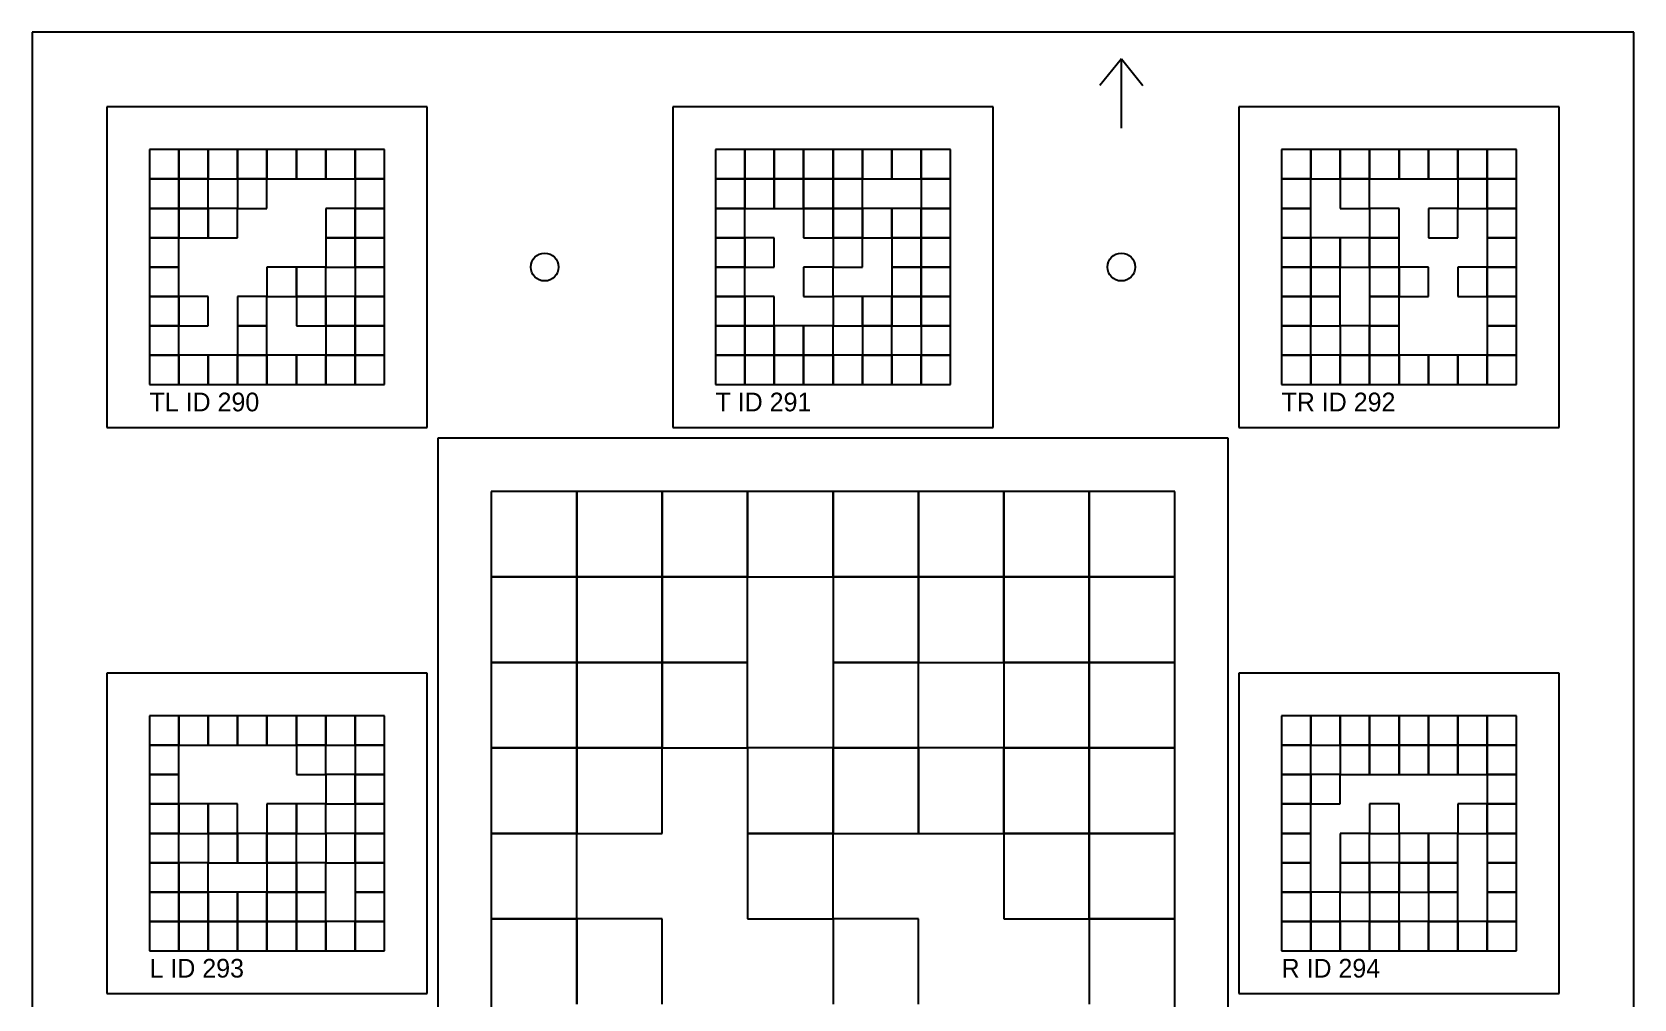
# Model space of a CAD drawing. Extents: x 0 to 1260, y -12 to 1580.
# Drawn here: x 320 to 620, y 1399 to 1580 of the extents above; entities that cross this region are included whole.
import ezdxf

# ---------------------------------------------------------------- set-up
doc = ezdxf.new("R2010")
doc.units = 0
for name, color, linetype in [('BLACK_POCKET', 7, 'CONTINUOUS'), ('CUT', 7, 'CONTINUOUS'), ('LABEL', 3, 'CONTINUOUS'), ('MOUNT_HOLE', 6, 'CONTINUOUS'), ('ORIENTATION', 7, 'CONTINUOUS'), ('QUIET_ZONE', 5, 'CONTINUOUS'), ('TAG_BOUNDARY', 8, 'CONTINUOUS')]:
    doc.layers.add(name, color=color, linetype=linetype)

msp = doc.modelspace()

# ---------------------------------------------------------------- linework, layer by layer
at = {"layer": 'BLACK_POCKET'}
for p, q in [((347.5, 1558), (342, 1558)), ((342, 1558), (342, 1552.5)), ((347.5, 1552.5), (347.5, 1558)), ((353, 1558), (347.5, 1558)), ((347.5, 1558), (347.5, 1552.5)), ((353, 1552.5), (353, 1558)), ((358.5, 1558), (353, 1558)), ((353, 1558), (353, 1552.5)), ((358.5, 1552.5), (358.5, 1558)), ((364, 1558), (358.5, 1558)), ((358.5, 1558), (358.5, 1552.5)), ((364, 1552.5), (364, 1558)), ((369.5, 1558), (364, 1558)), ((364, 1558), (364, 1552.5)), ((369.5, 1552.5), (369.5, 1558)), ((375, 1558), (369.5, 1558)), ((369.5, 1558), (369.5, 1552.5)), ((375, 1552.5), (375, 1558)), ((380.5, 1558), (375, 1558)), ((375, 1558), (375, 1552.5)), ((380.5, 1552.5), (380.5, 1558)), ((386, 1558), (380.5, 1558)), ((380.5, 1558), (380.5, 1552.5)), ((386, 1552.5), (386, 1558)), ((453.5, 1558), (448, 1558)), ((448, 1558), (448, 1552.5)), ((453.5, 1552.5), (453.5, 1558)), ((459, 1558), (453.5, 1558)), ((453.5, 1558), (453.5, 1552.5)), ((459, 1552.5), (459, 1558)), ((464.5, 1558), (459, 1558)), ((459, 1558), (459, 1552.5)), ((464.5, 1552.5), (464.5, 1558)), ((470, 1558), (464.5, 1558)), ((464.5, 1558), (464.5, 1552.5)), ((470, 1552.5), (470, 1558)), ((475.5, 1558), (470, 1558)), ((470, 1558), (470, 1552.5)), ((475.5, 1552.5), (475.5, 1558)), ((481, 1558), (475.5, 1558)), ((475.5, 1558), (475.5, 1552.5)), ((481, 1552.5), (481, 1558)), ((486.5, 1558), (481, 1558)), ((481, 1558), (481, 1552.5)), ((486.5, 1552.5), (486.5, 1558)), ((492, 1558), (486.5, 1558)), ((486.5, 1558), (486.5, 1552.5)), ((492, 1552.5), (492, 1558)), ((559.5, 1558), (554, 1558)), ((554, 1558), (554, 1552.5)), ((559.5, 1552.5), (559.5, 1558)), ((565, 1558), (559.5, 1558)), ((559.5, 1558), (559.5, 1552.5)), ((565, 1552.5), (565, 1558)), ((570.5, 1558), (565, 1558)), ((565, 1558), (565, 1552.5)), ((570.5, 1552.5), (570.5, 1558)), ((576, 1558), (570.5, 1558)), ((570.5, 1558), (570.5, 1552.5)), ((576, 1552.5), (576, 1558)), ((581.5, 1558), (576, 1558)), ((576, 1558), (576, 1552.5)), ((581.5, 1552.5), (581.5, 1558)), ((587, 1558), (581.5, 1558)), ((581.5, 1558), (581.5, 1552.5)), ((587, 1552.5), (587, 1558)), ((592.5, 1558), (587, 1558)), ((587, 1558), (587, 1552.5)), ((592.5, 1552.5), (592.5, 1558)), ((598, 1558), (592.5, 1558)), ((592.5, 1558), (592.5, 1552.5)), ((598, 1552.5), (598, 1558)), ((342, 1552.5), (347.5, 1552.5)), ((347.5, 1552.5), (342, 1552.5)), ((342, 1552.5), (342, 1547)), ((347.5, 1552.5), (353, 1552.5)), ((347.5, 1547), (347.5, 1552.5)), ((353, 1552.5), (347.5, 1552.5)), ((347.5, 1552.5), (347.5, 1547)), ((353, 1552.5), (358.5, 1552.5)), ((353, 1547), (353, 1552.5)), ((358.5, 1552.5), (364, 1552.5)), ((364, 1552.5), (358.5, 1552.5)), ((358.5, 1552.5), (358.5, 1547)), ((364, 1552.5), (369.5, 1552.5)), ((364, 1547), (364, 1552.5)), ((369.5, 1552.5), (375, 1552.5)), ((375, 1552.5), (380.5, 1552.5)), ((380.5, 1552.5), (386, 1552.5)), ((386, 1552.5), (380.5, 1552.5)), ((380.5, 1552.5), (380.5, 1547)), ((386, 1547), (386, 1552.5)), ((448, 1552.5), (453.5, 1552.5)), ((453.5, 1552.5), (448, 1552.5)), ((448, 1552.5), (448, 1547)), ((453.5, 1552.5), (459, 1552.5)), ((453.5, 1547), (453.5, 1552.5)), ((459, 1552.5), (453.5, 1552.5)), ((453.5, 1552.5), (453.5, 1547)), ((459, 1552.5), (464.5, 1552.5)), ((459, 1547), (459, 1552.5)), ((464.5, 1552.5), (459, 1552.5)), ((459, 1552.5), (459, 1547)), ((464.5, 1552.5), (470, 1552.5)), ((464.5, 1547), (464.5, 1552.5)), ((470, 1552.5), (464.5, 1552.5)), ((464.5, 1552.5), (464.5, 1547)), ((470, 1552.5), (475.5, 1552.5)), ((470, 1547), (470, 1552.5)), ((475.5, 1552.5), (470, 1552.5)), ((470, 1552.5), (470, 1547)), ((475.5, 1552.5), (481, 1552.5)), ((475.5, 1547), (475.5, 1552.5)), ((481, 1552.5), (486.5, 1552.5)), ((486.5, 1552.5), (492, 1552.5)), ((492, 1552.5), (486.5, 1552.5)), ((486.5, 1552.5), (486.5, 1547)), ((492, 1547), (492, 1552.5)), ((554, 1552.5), (559.5, 1552.5)), ((559.5, 1552.5), (554, 1552.5)), ((554, 1552.5), (554, 1547)), ((559.5, 1552.5), (565, 1552.5)), ((559.5, 1547), (559.5, 1552.5)), ((565, 1552.5), (570.5, 1552.5)), ((570.5, 1552.5), (565, 1552.5)), ((565, 1552.5), (565, 1547)), ((570.5, 1552.5), (576, 1552.5)), ((570.5, 1547), (570.5, 1552.5)), ((576, 1552.5), (581.5, 1552.5)), ((581.5, 1552.5), (587, 1552.5)), ((587, 1552.5), (592.5, 1552.5)), ((592.5, 1552.5), (587, 1552.5)), ((587, 1552.5), (587, 1547)), ((592.5, 1552.5), (598, 1552.5)), ((592.5, 1547), (592.5, 1552.5)), ((598, 1552.5), (592.5, 1552.5)), ((592.5, 1552.5), (592.5, 1547)), ((598, 1547), (598, 1552.5)), ((342, 1547), (347.5, 1547)), ((347.5, 1547), (342, 1547)), ((342, 1547), (342, 1541.5)), ((347.5, 1547), (353, 1547)), ((347.5, 1541.5), (347.5, 1547)), ((353, 1547), (347.5, 1547)), ((347.5, 1547), (347.5, 1541.5)), ((353, 1541.5), (353, 1547)), ((358.5, 1547), (353, 1547)), ((353, 1547), (353, 1541.5)), ((358.5, 1547), (364, 1547)), ((358.5, 1541.5), (358.5, 1547)), ((380.5, 1547), (375, 1547)), ((375, 1547), (375, 1541.5)), ((380.5, 1547), (386, 1547)), ((380.5, 1541.5), (380.5, 1547)), ((386, 1547), (380.5, 1547)), ((380.5, 1547), (380.5, 1541.5)), ((386, 1541.5), (386, 1547)), ((448, 1547), (453.5, 1547)), ((453.5, 1547), (448, 1547)), ((448, 1547), (448, 1541.5)), ((453.5, 1547), (459, 1547)), ((453.5, 1541.5), (453.5, 1547)), ((459, 1547), (464.5, 1547)), ((464.5, 1547), (470, 1547)), ((470, 1547), (464.5, 1547)), ((464.5, 1547), (464.5, 1541.5)), ((470, 1547), (475.5, 1547)), ((470, 1541.5), (470, 1547)), ((475.5, 1547), (470, 1547)), ((470, 1547), (470, 1541.5)), ((475.5, 1541.5), (475.5, 1547)), ((481, 1547), (475.5, 1547)), ((475.5, 1547), (475.5, 1541.5)), ((481, 1541.5), (481, 1547)), ((486.5, 1547), (481, 1547)), ((481, 1547), (481, 1541.5)), ((486.5, 1547), (492, 1547)), ((486.5, 1541.5), (486.5, 1547)), ((492, 1547), (486.5, 1547)), ((486.5, 1547), (486.5, 1541.5)), ((492, 1541.5), (492, 1547)), ((554, 1547), (559.5, 1547)), ((559.5, 1547), (554, 1547)), ((554, 1547), (554, 1541.5)), ((559.5, 1541.5), (559.5, 1547)), ((565, 1547), (570.5, 1547)), ((576, 1547), (570.5, 1547)), ((570.5, 1547), (570.5, 1541.5)), ((576, 1541.5), (576, 1547)), ((587, 1547), (581.5, 1547)), ((581.5, 1547), (581.5, 1541.5)), ((587, 1547), (592.5, 1547)), ((587, 1541.5), (587, 1547)), ((592.5, 1547), (598, 1547)), ((598, 1547), (592.5, 1547)), ((592.5, 1547), (592.5, 1541.5)), ((598, 1541.5), (598, 1547)), ((342, 1541.5), (347.5, 1541.5)), ((347.5, 1541.5), (342, 1541.5)), ((342, 1541.5), (342, 1536)), ((347.5, 1541.5), (353, 1541.5)), ((347.5, 1536), (347.5, 1541.5)), ((353, 1541.5), (358.5, 1541.5)), ((375, 1541.5), (380.5, 1541.5)), ((380.5, 1541.5), (375, 1541.5)), ((375, 1541.5), (375, 1536)), ((380.5, 1541.5), (386, 1541.5)), ((380.5, 1536), (380.5, 1541.5)), ((386, 1541.5), (380.5, 1541.5)), ((380.5, 1541.5), (380.5, 1536)), ((386, 1536), (386, 1541.5)), ((448, 1541.5), (453.5, 1541.5)), ((453.5, 1541.5), (448, 1541.5)), ((448, 1541.5), (448, 1536)), ((453.5, 1536), (453.5, 1541.5)), ((459, 1541.5), (453.5, 1541.5)), ((453.5, 1541.5), (453.5, 1536)), ((459, 1536), (459, 1541.5)), ((464.5, 1541.5), (470, 1541.5)), ((470, 1541.5), (475.5, 1541.5)), ((475.5, 1541.5), (470, 1541.5)), ((470, 1541.5), (470, 1536)), ((475.5, 1541.5), (481, 1541.5)), ((475.5, 1536), (475.5, 1541.5)), ((481, 1541.5), (486.5, 1541.5)), ((486.5, 1541.5), (481, 1541.5)), ((481, 1541.5), (481, 1536)), ((486.5, 1541.5), (492, 1541.5)), ((486.5, 1536), (486.5, 1541.5)), ((492, 1541.5), (486.5, 1541.5)), ((486.5, 1541.5), (486.5, 1536)), ((492, 1536), (492, 1541.5)), ((554, 1541.5), (559.5, 1541.5)), ((559.5, 1541.5), (554, 1541.5)), ((554, 1541.5), (554, 1536)), ((559.5, 1536), (559.5, 1541.5)), ((565, 1541.5), (559.5, 1541.5)), ((559.5, 1541.5), (559.5, 1536)), ((565, 1536), (565, 1541.5)), ((570.5, 1541.5), (565, 1541.5)), ((565, 1541.5), (565, 1536)), ((570.5, 1541.5), (576, 1541.5)), ((570.5, 1536), (570.5, 1541.5)), ((576, 1541.5), (570.5, 1541.5)), ((570.5, 1541.5), (570.5, 1536)), ((576, 1536), (576, 1541.5)), ((581.5, 1541.5), (587, 1541.5)), ((592.5, 1541.5), (598, 1541.5)), ((598, 1541.5), (592.5, 1541.5)), ((592.5, 1541.5), (592.5, 1536)), ((598, 1536), (598, 1541.5)), ((342, 1536), (347.5, 1536)), ((347.5, 1536), (342, 1536)), ((342, 1536), (342, 1530.5)), ((347.5, 1530.5), (347.5, 1536)), ((369.5, 1536), (364, 1536)), ((364, 1536), (364, 1530.5)), ((369.5, 1530.5), (369.5, 1536)), ((375, 1536), (369.5, 1536)), ((369.5, 1536), (369.5, 1530.5)), ((375, 1536), (380.5, 1536)), ((375, 1530.5), (375, 1536)), ((380.5, 1536), (386, 1536)), ((386, 1536), (380.5, 1536)), ((380.5, 1536), (380.5, 1530.5)), ((386, 1530.5), (386, 1536)), ((448, 1536), (453.5, 1536)), ((453.5, 1536), (448, 1536)), ((448, 1536), (448, 1530.5)), ((453.5, 1536), (459, 1536)), ((453.5, 1530.5), (453.5, 1536)), ((470, 1536), (464.5, 1536)), ((464.5, 1536), (464.5, 1530.5)), ((470, 1536), (475.5, 1536)), ((470, 1530.5), (470, 1536)), ((481, 1536), (486.5, 1536)), ((486.5, 1536), (481, 1536)), ((481, 1536), (481, 1530.5)), ((486.5, 1536), (492, 1536)), ((486.5, 1530.5), (486.5, 1536)), ((492, 1536), (486.5, 1536)), ((486.5, 1536), (486.5, 1530.5)), ((492, 1530.5), (492, 1536)), ((554, 1536), (559.5, 1536)), ((559.5, 1536), (554, 1536)), ((554, 1536), (554, 1530.5)), ((559.5, 1536), (565, 1536)), ((559.5, 1530.5), (559.5, 1536)), ((565, 1536), (559.5, 1536)), ((559.5, 1536), (559.5, 1530.5)), ((565, 1536), (570.5, 1536)), ((565, 1530.5), (565, 1536)), ((570.5, 1536), (576, 1536)), ((576, 1536), (570.5, 1536)), ((570.5, 1536), (570.5, 1530.5)), ((576, 1530.5), (576, 1536)), ((581.5, 1536), (576, 1536)), ((576, 1536), (576, 1530.5)), ((581.5, 1530.5), (581.5, 1536)), ((592.5, 1536), (587, 1536)), ((587, 1536), (587, 1530.5)), ((592.5, 1536), (598, 1536)), ((592.5, 1530.5), (592.5, 1536)), ((598, 1536), (592.5, 1536)), ((592.5, 1536), (592.5, 1530.5)), ((598, 1530.5), (598, 1536)), ((342, 1530.5), (347.5, 1530.5)), ((347.5, 1530.5), (342, 1530.5)), ((342, 1530.5), (342, 1525)), ((347.5, 1525), (347.5, 1530.5)), ((353, 1530.5), (347.5, 1530.5)), ((347.5, 1530.5), (347.5, 1525)), ((353, 1525), (353, 1530.5)), ((364, 1530.5), (358.5, 1530.5)), ((358.5, 1530.5), (358.5, 1525)), ((364, 1530.5), (369.5, 1530.5)), ((364, 1525), (364, 1530.5)), ((369.5, 1530.5), (375, 1530.5)), ((375, 1530.5), (369.5, 1530.5)), ((369.5, 1530.5), (369.5, 1525)), ((375, 1525), (375, 1530.5)), ((380.5, 1530.5), (375, 1530.5)), ((375, 1530.5), (375, 1525)), ((380.5, 1530.5), (386, 1530.5)), ((380.5, 1525), (380.5, 1530.5)), ((386, 1530.5), (380.5, 1530.5)), ((380.5, 1530.5), (380.5, 1525)), ((386, 1525), (386, 1530.5)), ((448, 1530.5), (453.5, 1530.5)), ((453.5, 1530.5), (448, 1530.5)), ((448, 1530.5), (448, 1525)), ((453.5, 1525), (453.5, 1530.5)), ((459, 1530.5), (453.5, 1530.5)), ((453.5, 1530.5), (453.5, 1525)), ((459, 1525), (459, 1530.5)), ((464.5, 1530.5), (470, 1530.5)), ((475.5, 1530.5), (470, 1530.5)), ((470, 1530.5), (470, 1525)), ((475.5, 1525), (475.5, 1530.5)), ((481, 1530.5), (475.5, 1530.5)), ((475.5, 1530.5), (475.5, 1525)), ((481, 1530.5), (486.5, 1530.5)), ((481, 1525), (481, 1530.5)), ((486.5, 1530.5), (481, 1530.5)), ((481, 1530.5), (481, 1525)), ((486.5, 1530.5), (492, 1530.5)), ((486.5, 1525), (486.5, 1530.5)), ((492, 1530.5), (486.5, 1530.5)), ((486.5, 1530.5), (486.5, 1525)), ((492, 1525), (492, 1530.5)), ((554, 1530.5), (559.5, 1530.5)), ((559.5, 1530.5), (554, 1530.5)), ((554, 1530.5), (554, 1525)), ((559.5, 1530.5), (565, 1530.5)), ((559.5, 1525), (559.5, 1530.5)), ((565, 1530.5), (559.5, 1530.5)), ((559.5, 1530.5), (559.5, 1525)), ((565, 1525), (565, 1530.5)), ((570.5, 1530.5), (576, 1530.5)), ((576, 1530.5), (570.5, 1530.5)), ((570.5, 1530.5), (570.5, 1525)), ((576, 1530.5), (581.5, 1530.5)), ((576, 1525), (576, 1530.5)), ((587, 1530.5), (592.5, 1530.5)), ((592.5, 1530.5), (598, 1530.5)), ((598, 1530.5), (592.5, 1530.5)), ((592.5, 1530.5), (592.5, 1525)), ((598, 1525), (598, 1530.5)), ((342, 1525), (347.5, 1525)), ((347.5, 1525), (342, 1525)), ((342, 1525), (342, 1519.5)), ((347.5, 1525), (353, 1525)), ((347.5, 1519.5), (347.5, 1525)), ((358.5, 1525), (364, 1525)), ((364, 1525), (358.5, 1525)), ((358.5, 1525), (358.5, 1519.5)), ((364, 1519.5), (364, 1525)), ((369.5, 1525), (375, 1525)), ((375, 1525), (380.5, 1525)), ((380.5, 1525), (375, 1525)), ((375, 1525), (375, 1519.5)), ((380.5, 1525), (386, 1525)), ((380.5, 1519.5), (380.5, 1525)), ((386, 1525), (380.5, 1525)), ((380.5, 1525), (380.5, 1519.5)), ((386, 1519.5), (386, 1525)), ((448, 1525), (453.5, 1525)), ((453.5, 1525), (448, 1525)), ((448, 1525), (448, 1519.5)), ((453.5, 1525), (459, 1525)), ((453.5, 1519.5), (453.5, 1525)), ((459, 1525), (453.5, 1525)), ((453.5, 1525), (453.5, 1519.5)), ((459, 1519.5), (459, 1525)), ((464.5, 1525), (459, 1525)), ((459, 1525), (459, 1519.5)), ((464.5, 1519.5), (464.5, 1525)), ((470, 1525), (464.5, 1525)), ((464.5, 1525), (464.5, 1519.5)), ((470, 1525), (475.5, 1525)), ((470, 1519.5), (470, 1525)), ((475.5, 1525), (481, 1525)), ((481, 1525), (475.5, 1525)), ((475.5, 1525), (475.5, 1519.5)), ((481, 1525), (486.5, 1525)), ((481, 1519.5), (481, 1525)), ((486.5, 1525), (492, 1525)), ((492, 1525), (486.5, 1525)), ((486.5, 1525), (486.5, 1519.5)), ((492, 1519.5), (492, 1525)), ((554, 1525), (559.5, 1525)), ((559.5, 1525), (554, 1525)), ((554, 1525), (554, 1519.5)), ((559.5, 1525), (565, 1525)), ((559.5, 1519.5), (559.5, 1525)), ((570.5, 1525), (565, 1525)), ((565, 1525), (565, 1519.5)), ((570.5, 1525), (576, 1525)), ((570.5, 1519.5), (570.5, 1525)), ((576, 1525), (570.5, 1525)), ((570.5, 1525), (570.5, 1519.5)), ((576, 1519.5), (576, 1525)), ((592.5, 1525), (598, 1525)), ((598, 1525), (592.5, 1525)), ((592.5, 1525), (592.5, 1519.5)), ((598, 1519.5), (598, 1525)), ((342, 1519.5), (347.5, 1519.5)), ((347.5, 1519.5), (342, 1519.5)), ((342, 1519.5), (342, 1514)), ((347.5, 1514), (347.5, 1519.5)), ((353, 1519.5), (347.5, 1519.5)), ((347.5, 1519.5), (347.5, 1514)), ((353, 1514), (353, 1519.5)), ((358.5, 1519.5), (353, 1519.5)), ((353, 1519.5), (353, 1514)), ((358.5, 1519.5), (364, 1519.5)), ((358.5, 1514), (358.5, 1519.5)), ((364, 1519.5), (358.5, 1519.5)), ((358.5, 1519.5), (358.5, 1514)), ((364, 1514), (364, 1519.5)), ((369.5, 1519.5), (364, 1519.5)), ((364, 1519.5), (364, 1514)), ((369.5, 1514), (369.5, 1519.5)), ((375, 1519.5), (369.5, 1519.5)), ((369.5, 1519.5), (369.5, 1514)), ((375, 1519.5), (380.5, 1519.5)), ((375, 1514), (375, 1519.5)), ((380.5, 1519.5), (375, 1519.5)), ((375, 1519.5), (375, 1514)), ((380.5, 1519.5), (386, 1519.5)), ((380.5, 1514), (380.5, 1519.5)), ((386, 1519.5), (380.5, 1519.5)), ((380.5, 1519.5), (380.5, 1514)), ((386, 1514), (386, 1519.5)), ((448, 1519.5), (453.5, 1519.5)), ((453.5, 1519.5), (448, 1519.5)), ((448, 1519.5), (448, 1514)), ((453.5, 1519.5), (459, 1519.5)), ((453.5, 1514), (453.5, 1519.5)), ((459, 1519.5), (453.5, 1519.5)), ((453.5, 1519.5), (453.5, 1514)), ((459, 1519.5), (464.5, 1519.5)), ((459, 1514), (459, 1519.5)), ((464.5, 1519.5), (459, 1519.5)), ((459, 1519.5), (459, 1514)), ((464.5, 1519.5), (470, 1519.5)), ((464.5, 1514), (464.5, 1519.5)), ((470, 1519.5), (464.5, 1519.5)), ((464.5, 1519.5), (464.5, 1514)), ((470, 1514), (470, 1519.5)), ((475.5, 1519.5), (470, 1519.5)), ((470, 1519.5), (470, 1514)), ((475.5, 1519.5), (481, 1519.5)), ((475.5, 1514), (475.5, 1519.5)), ((481, 1519.5), (475.5, 1519.5)), ((475.5, 1519.5), (475.5, 1514)), ((481, 1514), (481, 1519.5)), ((486.5, 1519.5), (481, 1519.5)), ((481, 1519.5), (481, 1514)), ((486.5, 1519.5), (492, 1519.5)), ((486.5, 1514), (486.5, 1519.5)), ((492, 1519.5), (486.5, 1519.5)), ((486.5, 1519.5), (486.5, 1514)), ((492, 1514), (492, 1519.5)), ((554, 1519.5), (559.5, 1519.5)), ((559.5, 1519.5), (554, 1519.5)), ((554, 1519.5), (554, 1514)), ((559.5, 1514), (559.5, 1519.5)), ((565, 1519.5), (559.5, 1519.5)), ((559.5, 1519.5), (559.5, 1514)), ((565, 1519.5), (570.5, 1519.5)), ((565, 1514), (565, 1519.5)), ((570.5, 1519.5), (565, 1519.5)), ((565, 1519.5), (565, 1514)), ((570.5, 1519.5), (576, 1519.5)), ((570.5, 1514), (570.5, 1519.5)), ((576, 1519.5), (570.5, 1519.5)), ((570.5, 1519.5), (570.5, 1514)), ((576, 1514), (576, 1519.5)), ((581.5, 1519.5), (576, 1519.5)), ((576, 1519.5), (576, 1514)), ((581.5, 1514), (581.5, 1519.5)), ((587, 1519.5), (581.5, 1519.5)), ((581.5, 1519.5), (581.5, 1514)), ((587, 1514), (587, 1519.5)), ((592.5, 1519.5), (587, 1519.5)), ((587, 1519.5), (587, 1514)), ((592.5, 1519.5), (598, 1519.5)), ((592.5, 1514), (592.5, 1519.5)), ((598, 1519.5), (592.5, 1519.5)), ((592.5, 1519.5), (592.5, 1514)), ((598, 1514), (598, 1519.5)), ((342, 1514), (347.5, 1514)), ((347.5, 1514), (353, 1514)), ((353, 1514), (358.5, 1514)), ((358.5, 1514), (364, 1514)), ((364, 1514), (369.5, 1514)), ((369.5, 1514), (375, 1514)), ((375, 1514), (380.5, 1514)), ((380.5, 1514), (386, 1514)), ((448, 1514), (453.5, 1514)), ((453.5, 1514), (459, 1514)), ((459, 1514), (464.5, 1514)), ((464.5, 1514), (470, 1514)), ((470, 1514), (475.5, 1514)), ((475.5, 1514), (481, 1514)), ((481, 1514), (486.5, 1514)), ((486.5, 1514), (492, 1514)), ((554, 1514), (559.5, 1514)), ((559.5, 1514), (565, 1514)), ((565, 1514), (570.5, 1514)), ((570.5, 1514), (576, 1514)), ((576, 1514), (581.5, 1514)), ((581.5, 1514), (587, 1514)), ((587, 1514), (592.5, 1514)), ((592.5, 1514), (598, 1514)), ((422, 1494), (406, 1494)), ((406, 1494), (406, 1478)), ((422, 1478), (422, 1494)), ((438, 1494), (422, 1494)), ((422, 1494), (422, 1478)), ((438, 1478), (438, 1494)), ((454, 1494), (438, 1494)), ((438, 1494), (438, 1478)), ((454, 1478), (454, 1494)), ((470, 1494), (454, 1494)), ((454, 1494), (454, 1478)), ((470, 1478), (470, 1494)), ((486, 1494), (470, 1494)), ((470, 1494), (470, 1478)), ((486, 1478), (486, 1494)), ((502, 1494), (486, 1494)), ((486, 1494), (486, 1478)), ((502, 1478), (502, 1494)), ((518, 1494), (502, 1494)), ((502, 1494), (502, 1478)), ((518, 1478), (518, 1494)), ((534, 1494), (518, 1494)), ((518, 1494), (518, 1478)), ((534, 1478), (534, 1494)), ((406, 1478), (422, 1478)), ((422, 1478), (406, 1478)), ((406, 1478), (406, 1462)), ((422, 1478), (438, 1478)), ((422, 1462), (422, 1478)), ((438, 1478), (422, 1478)), ((422, 1478), (422, 1462)), ((438, 1478), (454, 1478)), ((438, 1462), (438, 1478)), ((454, 1478), (438, 1478)), ((438, 1478), (438, 1462)), ((454, 1478), (470, 1478)), ((454, 1462), (454, 1478)), ((470, 1478), (486, 1478)), ((486, 1478), (470, 1478)), ((470, 1478), (470, 1462)), ((486, 1478), (502, 1478)), ((486, 1462), (486, 1478)), ((502, 1478), (486, 1478)), ((486, 1478), (486, 1462)), ((502, 1478), (518, 1478)), ((502, 1462), (502, 1478)), ((518, 1478), (502, 1478)), ((502, 1478), (502, 1462)), ((518, 1478), (534, 1478)), ((518, 1462), (518, 1478)), ((534, 1478), (518, 1478)), ((518, 1478), (518, 1462)), ((534, 1462), (534, 1478)), ((406, 1462), (422, 1462)), ((422, 1462), (406, 1462)), ((406, 1462), (406, 1446)), ((422, 1462), (438, 1462)), ((422, 1446), (422, 1462)), ((438, 1462), (422, 1462)), ((422, 1462), (422, 1446)), ((438, 1462), (454, 1462)), ((438, 1446), (438, 1462)), ((454, 1462), (438, 1462)), ((438, 1462), (438, 1446)), ((454, 1446), (454, 1462)), ((470, 1462), (486, 1462)), ((486, 1462), (470, 1462)), ((470, 1462), (470, 1446)), ((486, 1462), (502, 1462)), ((486, 1446), (486, 1462)), ((502, 1462), (518, 1462)), ((518, 1462), (502, 1462)), ((502, 1462), (502, 1446)), ((518, 1462), (534, 1462)), ((518, 1446), (518, 1462)), ((534, 1462), (518, 1462)), ((518, 1462), (518, 1446)), ((534, 1446), (534, 1462)), ((347.5, 1452), (342, 1452)), ((342, 1452), (342, 1446.5)), ((347.5, 1446.5), (347.5, 1452)), ((353, 1452), (347.5, 1452)), ((347.5, 1452), (347.5, 1446.5)), ((353, 1446.5), (353, 1452)), ((358.5, 1452), (353, 1452)), ((353, 1452), (353, 1446.5)), ((358.5, 1446.5), (358.5, 1452)), ((364, 1452), (358.5, 1452)), ((358.5, 1452), (358.5, 1446.5)), ((364, 1446.5), (364, 1452)), ((369.5, 1452), (364, 1452)), ((364, 1452), (364, 1446.5)), ((369.5, 1446.5), (369.5, 1452)), ((375, 1452), (369.5, 1452)), ((369.5, 1452), (369.5, 1446.5)), ((375, 1446.5), (375, 1452)), ((380.5, 1452), (375, 1452)), ((375, 1452), (375, 1446.5)), ((380.5, 1446.5), (380.5, 1452)), ((386, 1452), (380.5, 1452)), ((380.5, 1452), (380.5, 1446.5)), ((386, 1446.5), (386, 1452)), ((559.5, 1452), (554, 1452)), ((554, 1452), (554, 1446.5)), ((559.5, 1446.5), (559.5, 1452)), ((565, 1452), (559.5, 1452)), ((559.5, 1452), (559.5, 1446.5)), ((565, 1446.5), (565, 1452)), ((570.5, 1452), (565, 1452)), ((565, 1452), (565, 1446.5)), ((570.5, 1446.5), (570.5, 1452)), ((576, 1452), (570.5, 1452)), ((570.5, 1452), (570.5, 1446.5)), ((576, 1446.5), (576, 1452)), ((581.5, 1452), (576, 1452)), ((576, 1452), (576, 1446.5)), ((581.5, 1446.5), (581.5, 1452)), ((587, 1452), (581.5, 1452)), ((581.5, 1452), (581.5, 1446.5)), ((587, 1446.5), (587, 1452)), ((592.5, 1452), (587, 1452)), ((587, 1452), (587, 1446.5)), ((592.5, 1446.5), (592.5, 1452)), ((598, 1452), (592.5, 1452)), ((592.5, 1452), (592.5, 1446.5)), ((598, 1446.5), (598, 1452)), ((342, 1446.5), (347.5, 1446.5)), ((347.5, 1446.5), (342, 1446.5)), ((342, 1446.5), (342, 1441)), ((347.5, 1446.5), (353, 1446.5)), ((347.5, 1441), (347.5, 1446.5)), ((353, 1446.5), (358.5, 1446.5)), ((358.5, 1446.5), (364, 1446.5)), ((364, 1446.5), (369.5, 1446.5)), ((369.5, 1446.5), (375, 1446.5)), ((375, 1446.5), (369.5, 1446.5)), ((369.5, 1446.5), (369.5, 1441)), ((375, 1446.5), (380.5, 1446.5)), ((375, 1441), (375, 1446.5)), ((380.5, 1446.5), (386, 1446.5)), ((386, 1446.5), (380.5, 1446.5)), ((380.5, 1446.5), (380.5, 1441)), ((386, 1441), (386, 1446.5)), ((406, 1446), (422, 1446)), ((422, 1446), (406, 1446)), ((406, 1446), (406, 1430)), ((422, 1446), (438, 1446)), ((422, 1430), (422, 1446)), ((438, 1446), (422, 1446)), ((422, 1446), (422, 1430)), ((438, 1446), (454, 1446)), ((438, 1430), (438, 1446)), ((470, 1446), (454, 1446)), ((454, 1446), (454, 1430)), ((470, 1446), (486, 1446)), ((470, 1430), (470, 1446)), ((486, 1446), (470, 1446)), ((470, 1446), (470, 1430)), ((486, 1430), (486, 1446)), ((502, 1446), (486, 1446)), ((486, 1446), (486, 1430)), ((502, 1446), (518, 1446)), ((502, 1430), (502, 1446)), ((518, 1446), (502, 1446)), ((502, 1446), (502, 1430)), ((518, 1446), (534, 1446)), ((518, 1430), (518, 1446)), ((534, 1446), (518, 1446)), ((518, 1446), (518, 1430)), ((534, 1430), (534, 1446)), ((554, 1446.5), (559.5, 1446.5)), ((559.5, 1446.5), (554, 1446.5)), ((554, 1446.5), (554, 1441)), ((559.5, 1446.5), (565, 1446.5)), ((559.5, 1441), (559.5, 1446.5)), ((565, 1446.5), (570.5, 1446.5)), ((570.5, 1446.5), (565, 1446.5)), ((565, 1446.5), (565, 1441)), ((570.5, 1446.5), (576, 1446.5)), ((570.5, 1441), (570.5, 1446.5)), ((576, 1446.5), (570.5, 1446.5)), ((570.5, 1446.5), (570.5, 1441)), ((576, 1446.5), (581.5, 1446.5)), ((576, 1441), (576, 1446.5)), ((581.5, 1446.5), (576, 1446.5)), ((576, 1446.5), (576, 1441)), ((581.5, 1446.5), (587, 1446.5)), ((581.5, 1441), (581.5, 1446.5)), ((587, 1446.5), (581.5, 1446.5)), ((581.5, 1446.5), (581.5, 1441)), ((587, 1446.5), (592.5, 1446.5)), ((587, 1441), (587, 1446.5)), ((592.5, 1446.5), (587, 1446.5)), ((587, 1446.5), (587, 1441)), ((592.5, 1446.5), (598, 1446.5)), ((592.5, 1441), (592.5, 1446.5)), ((598, 1446.5), (592.5, 1446.5)), ((592.5, 1446.5), (592.5, 1441)), ((598, 1441), (598, 1446.5)), ((342, 1441), (347.5, 1441)), ((347.5, 1441), (342, 1441)), ((342, 1441), (342, 1435.5)), ((347.5, 1435.5), (347.5, 1441)), ((369.5, 1441), (375, 1441)), ((380.5, 1441), (375, 1441)), ((375, 1441), (375, 1435.5)), ((380.5, 1441), (386, 1441)), ((380.5, 1435.5), (380.5, 1441)), ((386, 1441), (380.5, 1441)), ((380.5, 1441), (380.5, 1435.5)), ((386, 1435.5), (386, 1441)), ((554, 1441), (559.5, 1441)), ((559.5, 1441), (554, 1441)), ((554, 1441), (554, 1435.5)), ((559.5, 1435.5), (559.5, 1441)), ((565, 1441), (559.5, 1441)), ((559.5, 1441), (559.5, 1435.5)), ((565, 1441), (570.5, 1441)), ((565, 1435.5), (565, 1441)), ((570.5, 1441), (576, 1441)), ((576, 1441), (581.5, 1441)), ((581.5, 1441), (587, 1441)), ((587, 1441), (592.5, 1441)), ((592.5, 1441), (598, 1441)), ((598, 1441), (592.5, 1441)), ((592.5, 1441), (592.5, 1435.5)), ((598, 1435.5), (598, 1441)), ((342, 1435.5), (347.5, 1435.5)), ((347.5, 1435.5), (342, 1435.5)), ((342, 1435.5), (342, 1430)), ((347.5, 1430), (347.5, 1435.5)), ((353, 1435.5), (347.5, 1435.5)), ((347.5, 1435.5), (347.5, 1430)), ((353, 1430), (353, 1435.5)), ((358.5, 1435.5), (353, 1435.5)), ((353, 1435.5), (353, 1430)), ((358.5, 1430), (358.5, 1435.5)), ((369.5, 1435.5), (364, 1435.5)), ((364, 1435.5), (364, 1430)), ((369.5, 1430), (369.5, 1435.5)), ((375, 1435.5), (369.5, 1435.5)), ((369.5, 1435.5), (369.5, 1430)), ((375, 1435.5), (380.5, 1435.5)), ((375, 1430), (375, 1435.5)), ((380.5, 1435.5), (386, 1435.5)), ((386, 1435.5), (380.5, 1435.5)), ((380.5, 1435.5), (380.5, 1430)), ((386, 1430), (386, 1435.5)), ((554, 1435.5), (559.5, 1435.5)), ((559.5, 1435.5), (554, 1435.5)), ((554, 1435.5), (554, 1430)), ((559.5, 1435.5), (565, 1435.5)), ((559.5, 1430), (559.5, 1435.5)), ((576, 1435.5), (570.5, 1435.5)), ((570.5, 1435.5), (570.5, 1430)), ((576, 1430), (576, 1435.5)), ((592.5, 1435.5), (587, 1435.5)), ((587, 1435.5), (587, 1430)), ((592.5, 1435.5), (598, 1435.5)), ((592.5, 1430), (592.5, 1435.5)), ((598, 1435.5), (592.5, 1435.5)), ((592.5, 1435.5), (592.5, 1430)), ((598, 1430), (598, 1435.5)), ((342, 1430), (347.5, 1430)), ((347.5, 1430), (342, 1430)), ((342, 1430), (342, 1424.5)), ((347.5, 1430), (353, 1430)), ((347.5, 1424.5), (347.5, 1430)), ((353, 1430), (358.5, 1430)), ((358.5, 1430), (353, 1430)), ((353, 1430), (353, 1424.5)), ((358.5, 1424.5), (358.5, 1430)), ((364, 1430), (358.5, 1430)), ((358.5, 1430), (358.5, 1424.5)), ((364, 1430), (369.5, 1430)), ((364, 1424.5), (364, 1430)), ((369.5, 1430), (364, 1430)), ((364, 1430), (364, 1424.5)), ((369.5, 1430), (375, 1430)), ((369.5, 1424.5), (369.5, 1430)), ((380.5, 1430), (375, 1430)), ((375, 1430), (375, 1424.5)), ((380.5, 1430), (386, 1430)), ((380.5, 1424.5), (380.5, 1430)), ((386, 1430), (380.5, 1430)), ((380.5, 1430), (380.5, 1424.5)), ((386, 1424.5), (386, 1430)), ((406, 1430), (422, 1430)), ((422, 1430), (406, 1430)), ((406, 1430), (406, 1414)), ((422, 1430), (438, 1430)), ((422, 1414), (422, 1430)), ((454, 1430), (470, 1430)), ((470, 1430), (454, 1430)), ((454, 1430), (454, 1414)), ((470, 1430), (486, 1430)), ((470, 1414), (470, 1430)), ((486, 1430), (502, 1430)), ((502, 1430), (518, 1430)), ((518, 1430), (502, 1430)), ((502, 1430), (502, 1414)), ((518, 1430), (534, 1430)), ((518, 1414), (518, 1430)), ((534, 1430), (518, 1430)), ((518, 1430), (518, 1414)), ((534, 1414), (534, 1430)), ((554, 1430), (559.5, 1430)), ((559.5, 1430), (554, 1430)), ((554, 1430), (554, 1424.5)), ((559.5, 1424.5), (559.5, 1430)), ((570.5, 1430), (565, 1430)), ((565, 1430), (565, 1424.5)), ((570.5, 1430), (576, 1430)), ((570.5, 1424.5), (570.5, 1430)), ((581.5, 1430), (576, 1430)), ((576, 1430), (576, 1424.5)), ((581.5, 1424.5), (581.5, 1430)), ((587, 1430), (581.5, 1430)), ((581.5, 1430), (581.5, 1424.5)), ((587, 1430), (592.5, 1430)), ((587, 1424.5), (587, 1430)), ((592.5, 1430), (598, 1430)), ((598, 1430), (592.5, 1430)), ((592.5, 1430), (592.5, 1424.5)), ((598, 1424.5), (598, 1430)), ((342, 1424.5), (347.5, 1424.5)), ((347.5, 1424.5), (342, 1424.5)), ((342, 1424.5), (342, 1419)), ((347.5, 1419), (347.5, 1424.5)), ((353, 1424.5), (347.5, 1424.5)), ((347.5, 1424.5), (347.5, 1419)), ((353, 1424.5), (358.5, 1424.5)), ((353, 1419), (353, 1424.5)), ((358.5, 1424.5), (364, 1424.5)), ((364, 1424.5), (369.5, 1424.5)), ((369.5, 1424.5), (364, 1424.5)), ((364, 1424.5), (364, 1419)), ((369.5, 1419), (369.5, 1424.5)), ((375, 1424.5), (369.5, 1424.5)), ((369.5, 1424.5), (369.5, 1419)), ((375, 1424.5), (380.5, 1424.5)), ((375, 1419), (375, 1424.5)), ((380.5, 1424.5), (386, 1424.5)), ((386, 1424.5), (380.5, 1424.5)), ((380.5, 1424.5), (380.5, 1419)), ((386, 1419), (386, 1424.5)), ((554, 1424.5), (559.5, 1424.5)), ((559.5, 1424.5), (554, 1424.5)), ((554, 1424.5), (554, 1419)), ((559.5, 1419), (559.5, 1424.5)), ((565, 1424.5), (570.5, 1424.5)), ((570.5, 1424.5), (565, 1424.5)), ((565, 1424.5), (565, 1419)), ((570.5, 1419), (570.5, 1424.5)), ((576, 1424.5), (570.5, 1424.5)), ((570.5, 1424.5), (570.5, 1419)), ((576, 1424.5), (581.5, 1424.5)), ((576, 1419), (576, 1424.5)), ((581.5, 1424.5), (576, 1424.5)), ((576, 1424.5), (576, 1419)), ((581.5, 1424.5), (587, 1424.5)), ((581.5, 1419), (581.5, 1424.5)), ((587, 1424.5), (581.5, 1424.5)), ((581.5, 1424.5), (581.5, 1419)), ((587, 1419), (587, 1424.5)), ((592.5, 1424.5), (598, 1424.5)), ((598, 1424.5), (592.5, 1424.5)), ((592.5, 1424.5), (592.5, 1419)), ((598, 1419), (598, 1424.5)), ((342, 1419), (347.5, 1419)), ((347.5, 1419), (342, 1419)), ((342, 1419), (342, 1413.5)), ((347.5, 1419), (353, 1419)), ((347.5, 1413.5), (347.5, 1419)), ((353, 1419), (347.5, 1419)), ((347.5, 1419), (347.5, 1413.5)), ((353, 1413.5), (353, 1419)), ((358.5, 1419), (353, 1419)), ((353, 1419), (353, 1413.5)), ((358.5, 1413.5), (358.5, 1419)), ((364, 1419), (358.5, 1419)), ((358.5, 1419), (358.5, 1413.5)), ((364, 1419), (369.5, 1419)), ((364, 1413.5), (364, 1419)), ((369.5, 1419), (364, 1419)), ((364, 1419), (364, 1413.5)), ((369.5, 1419), (375, 1419)), ((369.5, 1413.5), (369.5, 1419)), ((375, 1419), (369.5, 1419)), ((369.5, 1419), (369.5, 1413.5)), ((375, 1413.5), (375, 1419)), ((380.5, 1419), (386, 1419)), ((386, 1419), (380.5, 1419)), ((380.5, 1419), (380.5, 1413.5)), ((386, 1413.5), (386, 1419)), ((554, 1419), (559.5, 1419)), ((559.5, 1419), (554, 1419)), ((554, 1419), (554, 1413.5)), ((559.5, 1413.5), (559.5, 1419)), ((565, 1419), (559.5, 1419)), ((559.5, 1419), (559.5, 1413.5)), ((565, 1419), (570.5, 1419)), ((565, 1413.5), (565, 1419)), ((570.5, 1419), (576, 1419)), ((576, 1419), (570.5, 1419)), ((570.5, 1419), (570.5, 1413.5)), ((576, 1419), (581.5, 1419)), ((576, 1413.5), (576, 1419)), ((581.5, 1419), (587, 1419)), ((587, 1419), (581.5, 1419)), ((581.5, 1419), (581.5, 1413.5)), ((587, 1413.5), (587, 1419)), ((592.5, 1419), (598, 1419)), ((598, 1419), (592.5, 1419)), ((592.5, 1419), (592.5, 1413.5)), ((598, 1413.5), (598, 1419)), ((342, 1413.5), (347.5, 1413.5)), ((347.5, 1413.5), (342, 1413.5)), ((342, 1413.5), (342, 1408)), ((347.5, 1413.5), (353, 1413.5)), ((347.5, 1408), (347.5, 1413.5)), ((353, 1413.5), (347.5, 1413.5)), ((347.5, 1413.5), (347.5, 1408)), ((353, 1413.5), (358.5, 1413.5)), ((353, 1408), (353, 1413.5)), ((358.5, 1413.5), (353, 1413.5)), ((353, 1413.5), (353, 1408)), ((358.5, 1413.5), (364, 1413.5)), ((358.5, 1408), (358.5, 1413.5)), ((364, 1413.5), (358.5, 1413.5)), ((358.5, 1413.5), (358.5, 1408)), ((364, 1413.5), (369.5, 1413.5)), ((364, 1408), (364, 1413.5)), ((369.5, 1413.5), (364, 1413.5)), ((364, 1413.5), (364, 1408)), ((369.5, 1413.5), (375, 1413.5)), ((369.5, 1408), (369.5, 1413.5)), ((375, 1413.5), (369.5, 1413.5)), ((369.5, 1413.5), (369.5, 1408)), ((375, 1408), (375, 1413.5)), ((380.5, 1413.5), (375, 1413.5)), ((375, 1413.5), (375, 1408)), ((380.5, 1413.5), (386, 1413.5)), ((380.5, 1408), (380.5, 1413.5)), ((386, 1413.5), (380.5, 1413.5)), ((380.5, 1413.5), (380.5, 1408)), ((386, 1408), (386, 1413.5)), ((406, 1414), (422, 1414)), ((422, 1414), (406, 1414)), ((406, 1414), (406, 1398)), ((422, 1398), (422, 1414)), ((438, 1414), (422, 1414)), ((422, 1414), (422, 1398)), ((438, 1398), (438, 1414)), ((454, 1414), (470, 1414)), ((486, 1414), (470, 1414)), ((470, 1414), (470, 1398)), ((486, 1398), (486, 1414)), ((502, 1414), (518, 1414)), ((518, 1414), (534, 1414)), ((534, 1414), (518, 1414)), ((518, 1414), (518, 1398)), ((534, 1398), (534, 1414)), ((554, 1413.5), (559.5, 1413.5)), ((559.5, 1413.5), (554, 1413.5)), ((554, 1413.5), (554, 1408)), ((559.5, 1413.5), (565, 1413.5)), ((559.5, 1408), (559.5, 1413.5)), ((565, 1413.5), (559.5, 1413.5)), ((559.5, 1413.5), (559.5, 1408)), ((565, 1408), (565, 1413.5)), ((570.5, 1413.5), (565, 1413.5)), ((565, 1413.5), (565, 1408)), ((570.5, 1413.5), (576, 1413.5)), ((570.5, 1408), (570.5, 1413.5)), ((576, 1413.5), (570.5, 1413.5)), ((570.5, 1413.5), (570.5, 1408)), ((576, 1408), (576, 1413.5)), ((581.5, 1413.5), (576, 1413.5)), ((576, 1413.5), (576, 1408)), ((581.5, 1413.5), (587, 1413.5)), ((581.5, 1408), (581.5, 1413.5)), ((587, 1413.5), (581.5, 1413.5)), ((581.5, 1413.5), (581.5, 1408)), ((587, 1408), (587, 1413.5)), ((592.5, 1413.5), (587, 1413.5)), ((587, 1413.5), (587, 1408)), ((592.5, 1413.5), (598, 1413.5)), ((592.5, 1408), (592.5, 1413.5)), ((598, 1413.5), (592.5, 1413.5)), ((592.5, 1413.5), (592.5, 1408)), ((598, 1408), (598, 1413.5)), ((342, 1408), (347.5, 1408)), ((347.5, 1408), (353, 1408)), ((353, 1408), (358.5, 1408)), ((358.5, 1408), (364, 1408)), ((364, 1408), (369.5, 1408)), ((369.5, 1408), (375, 1408)), ((375, 1408), (380.5, 1408)), ((380.5, 1408), (386, 1408)), ((554, 1408), (559.5, 1408)), ((559.5, 1408), (565, 1408)), ((565, 1408), (570.5, 1408)), ((570.5, 1408), (576, 1408)), ((576, 1408), (581.5, 1408)), ((581.5, 1408), (587, 1408)), ((587, 1408), (592.5, 1408)), ((592.5, 1408), (598, 1408))]:
    msp.add_line(p, q, dxfattribs=at)
at = {"layer": 'CUT'}
for p, q in [((620, 1580), (320, 1580)), ((320, 1580), (320, 1280)), ((620, 1280), (620, 1580))]:
    msp.add_line(p, q, dxfattribs=at)
at = {"layer": 'MOUNT_HOLE'}
for centre in [(416, 1536), (524, 1536)]:
    msp.add_circle(centre, 2.6, dxfattribs=at)
at = {"layer": 'ORIENTATION'}
for p, q in [((524, 1575), (520, 1570)), ((524, 1562), (524, 1575)), ((524, 1575), (528, 1570))]:
    msp.add_line(p, q, dxfattribs=at)
at = {"layer": 'QUIET_ZONE'}
for p, q in [((394, 1566), (334, 1566)), ((334, 1566), (334, 1506)), ((394, 1506), (394, 1566)), ((500, 1566), (440, 1566)), ((440, 1566), (440, 1506)), ((500, 1506), (500, 1566)), ((606, 1566), (546, 1566)), ((546, 1566), (546, 1506)), ((606, 1506), (606, 1566)), ((334, 1506), (394, 1506)), ((440, 1506), (500, 1506)), ((546, 1506), (606, 1506)), ((544, 1504), (396, 1504)), ((396, 1504), (396, 1356)), ((544, 1356), (544, 1504)), ((394, 1460), (334, 1460)), ((334, 1460), (334, 1400)), ((394, 1400), (394, 1460)), ((606, 1460), (546, 1460)), ((546, 1460), (546, 1400)), ((606, 1400), (606, 1460)), ((334, 1400), (394, 1400)), ((546, 1400), (606, 1400))]:
    msp.add_line(p, q, dxfattribs=at)
at = {"layer": 'TAG_BOUNDARY'}
for p, q in [((386, 1558), (342, 1558)), ((342, 1558), (342, 1514)), ((386, 1514), (386, 1558)), ((492, 1558), (448, 1558)), ((448, 1558), (448, 1514)), ((492, 1514), (492, 1558)), ((598, 1558), (554, 1558)), ((554, 1558), (554, 1514)), ((598, 1514), (598, 1558)), ((342, 1514), (386, 1514)), ((448, 1514), (492, 1514)), ((554, 1514), (598, 1514)), ((534, 1494), (406, 1494)), ((406, 1494), (406, 1366)), ((534, 1366), (534, 1494)), ((386, 1452), (342, 1452)), ((342, 1452), (342, 1408)), ((386, 1408), (386, 1452)), ((598, 1452), (554, 1452)), ((554, 1452), (554, 1408)), ((598, 1408), (598, 1452)), ((342, 1408), (386, 1408)), ((554, 1408), (598, 1408))]:
    msp.add_line(p, q, dxfattribs=at)

# ---------------------------------------------------------------- texts
at = {"layer": 'LABEL'}
for s, p in [('TL ID 290', (342, 1509)), ('T ID 291', (448, 1509)), ('TR ID 292', (554, 1509)), ('L ID 293', (342, 1403)), ('R ID 294', (554, 1403))]:
    msp.add_text(s, height=3.5, dxfattribs=at).set_placement(p)

doc.saveas('drawing.dxf')
